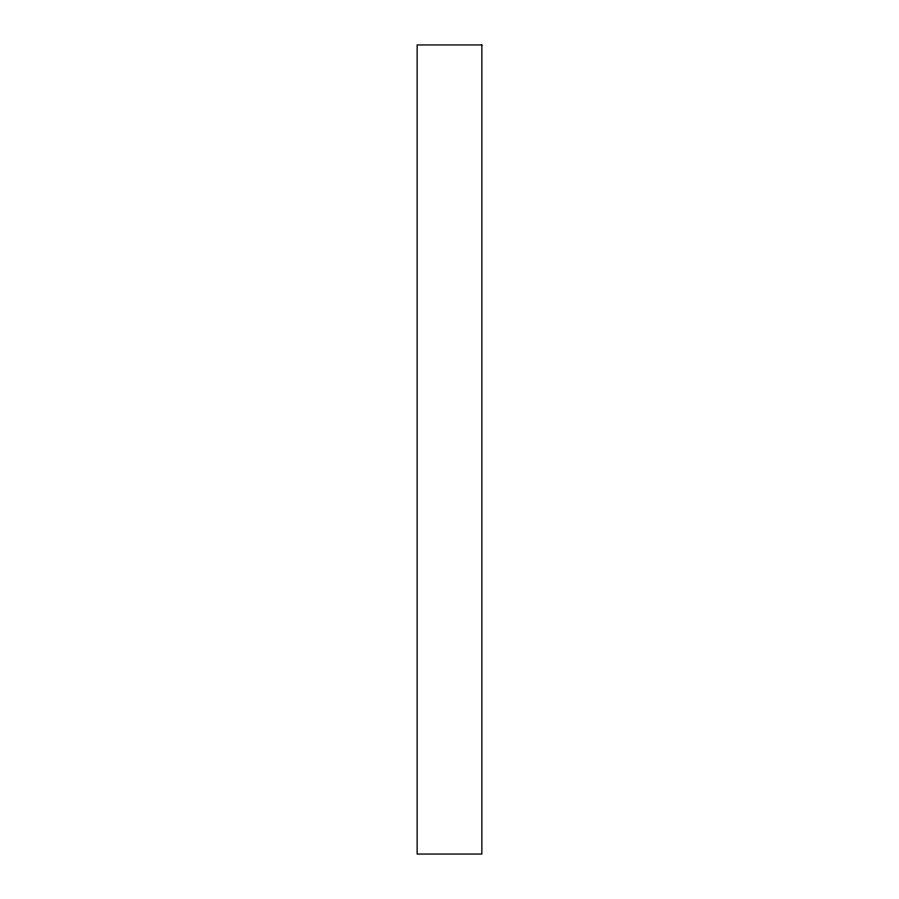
<?xml version="1.0" encoding="UTF-8"?>
<svg xmlns="http://www.w3.org/2000/svg" width="899" height="899" viewBox="0 0 899 899"><rect width="100%" height="100%" fill="white"/><g stroke="black" fill="none" stroke-linecap="round" stroke-linejoin="round"><path stroke-width="1.35" d="M481.864 44.95L417.136 44.95L417.136 854.05L481.864 854.05L481.864 44.95"/></g></svg>
